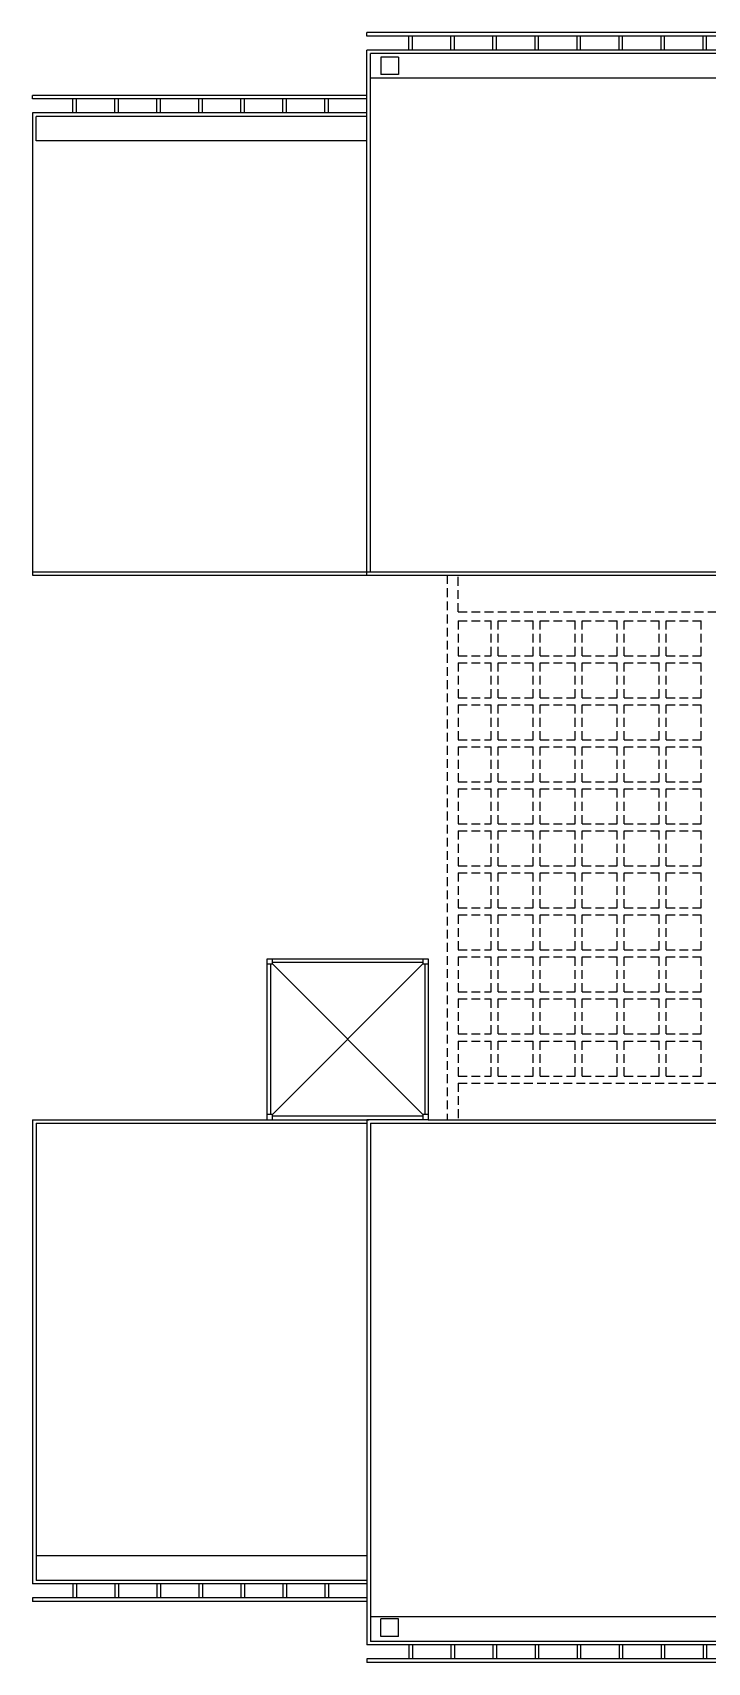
# Model space of a CAD drawing. Header units: millimetres. Extents: x 2076.1 to 2162.9, y 1244.8 to 1292.7.
# Drawn here: x 2076.08 to 2095.35, y 1246.14 to 1292.67 of the extents above; entities that cross this region are included whole.
import ezdxf

# ---------------------------------------------------------------- set-up
doc = ezdxf.new("R2010")
doc.units = ezdxf.units.MM
doc.linetypes.add('HIDDEN', pattern=[0.375, 0.25, -0.125])
doc.layers.add('PISO', color=1, linetype='Continuous')

msp = doc.modelspace()

# ---------------------------------------------------------------- linework, layer by layer
at = {"layer": 'PISO', "linetype": 'Continuous'}
for p, q in [((2085.627, 1292.573), (2085.627, 1292.673)), ((2088.077, 1292.673), (2085.627, 1292.673)), ((2088.077, 1292.573), (2085.627, 1292.573)), ((2086.827, 1292.173), (2086.827, 1292.573)), ((2086.927, 1292.173), (2086.927, 1292.573)), ((2088.027, 1292.173), (2088.027, 1292.573)), ((2116.877, 1292.673), (2088.077, 1292.673)), ((2116.877, 1292.573), (2088.077, 1292.573)), ((2088.127, 1292.173), (2088.127, 1292.573)), ((2089.227, 1292.173), (2089.227, 1292.573)), ((2089.327, 1292.173), (2089.327, 1292.573)), ((2090.427, 1292.173), (2090.427, 1292.573)), ((2090.527, 1292.173), (2090.527, 1292.573)), ((2091.627, 1292.173), (2091.627, 1292.573)), ((2091.727, 1292.173), (2091.727, 1292.573)), ((2092.827, 1292.173), (2092.827, 1292.573)), ((2092.927, 1292.173), (2092.927, 1292.573)), ((2094.027, 1292.173), (2094.027, 1292.573)), ((2094.127, 1292.173), (2094.127, 1292.573)), ((2095.227, 1292.173), (2095.227, 1292.573)), ((2095.327, 1292.173), (2095.327, 1292.573)), ((2085.627, 1290.381), (2085.627, 1292.173)), ((2085.627, 1292.073), (2085.627, 1292.173)), ((2088.077, 1292.173), (2085.627, 1292.173)), ((2085.727, 1290.381), (2085.727, 1292.073)), ((2107.296, 1292.073), (2085.727, 1292.073)), ((2086.027, 1291.973), (2086.027, 1291.473)), ((2086.527, 1291.973), (2086.027, 1291.973)), ((2086.527, 1291.973), (2086.527, 1291.473)), ((2116.877, 1292.173), (2088.077, 1292.173)), ((2148.027, 1291.373), (2085.727, 1291.373)), ((2086.527, 1291.473), (2086.027, 1291.473)), ((2076.077, 1290.781), (2076.077, 1290.881)), ((2085.627, 1290.881), (2076.077, 1290.881)), ((2085.627, 1290.781), (2076.077, 1290.781)), ((2077.227, 1290.381), (2077.227, 1290.781)), ((2077.327, 1290.381), (2077.327, 1290.781)), ((2078.427, 1290.381), (2078.427, 1290.781)), ((2078.527, 1290.381), (2078.527, 1290.781)), ((2079.627, 1290.381), (2079.627, 1290.781)), ((2079.727, 1290.381), (2079.727, 1290.781)), ((2080.827, 1290.381), (2080.827, 1290.781)), ((2080.927, 1290.381), (2080.927, 1290.781)), ((2082.027, 1290.381), (2082.027, 1290.781)), ((2082.127, 1290.381), (2082.127, 1290.781)), ((2083.227, 1290.381), (2083.227, 1290.781)), ((2083.327, 1290.381), (2083.327, 1290.781)), ((2084.427, 1290.381), (2084.427, 1290.781)), ((2084.527, 1290.381), (2084.527, 1290.781)), ((2085.627, 1277.181), (2085.627, 1290.431)), ((2085.727, 1277.281), (2085.727, 1290.431)), ((2076.077, 1290.381), (2076.077, 1277.181)), ((2085.627, 1290.381), (2076.077, 1290.381)), ((2076.177, 1289.581), (2076.177, 1290.281)), ((2085.627, 1290.281), (2076.177, 1290.281)), ((2085.627, 1289.581), (2076.177, 1289.581)), ((2076.077, 1277.281), (2097.517, 1277.281)), ((2076.077, 1277.181), (2097.517, 1277.181)), ((2082.777, 1266.231), (2087.377, 1266.231)), ((2082.777, 1261.631), (2082.777, 1266.231)), ((2082.927, 1266.081), (2082.927, 1266.231)), ((2087.227, 1266.231), (2087.227, 1266.081)), ((2087.377, 1266.231), (2087.377, 1261.631)), ((2082.777, 1266.081), (2082.927, 1266.081)), ((2082.877, 1261.781), (2082.877, 1266.081)), ((2082.927, 1266.131), (2087.227, 1266.131)), ((2082.927, 1266.081), (2087.227, 1261.781)), ((2082.927, 1261.781), (2087.227, 1266.081)), ((2087.227, 1266.081), (2087.377, 1266.081)), ((2087.277, 1266.081), (2087.277, 1261.781)), ((2076.077, 1261.631), (2085.677, 1261.631)), ((2076.077, 1261.631), (2076.077, 1248.381)), ((2082.927, 1261.781), (2082.777, 1261.781)), ((2082.927, 1261.631), (2082.927, 1261.781)), ((2087.227, 1261.731), (2082.927, 1261.731)), ((2087.377, 1261.631), (2085.627, 1261.631)), ((2085.627, 1261.631), (2085.627, 1248.381)), ((2087.377, 1261.781), (2087.227, 1261.781)), ((2087.227, 1261.781), (2087.227, 1261.631)), ((2087.377, 1261.631), (2097.517, 1261.631)), ((2076.177, 1261.531), (2085.627, 1261.531)), ((2076.177, 1261.531), (2076.177, 1248.481)), ((2085.727, 1261.531), (2085.727, 1248.381)), ((2085.727, 1261.531), (2097.517, 1261.531)), ((2085.627, 1249.181), (2076.177, 1249.181)), ((2076.177, 1249.181), (2076.177, 1248.481)), ((2085.627, 1248.381), (2076.077, 1248.381)), ((2085.627, 1248.481), (2076.177, 1248.481)), ((2077.227, 1248.381), (2077.227, 1247.981)), ((2077.327, 1248.381), (2077.327, 1247.981)), ((2078.427, 1248.381), (2078.427, 1247.981)), ((2078.527, 1248.381), (2078.527, 1247.981)), ((2079.627, 1248.381), (2079.627, 1247.981)), ((2079.727, 1248.381), (2079.727, 1247.981)), ((2080.827, 1248.381), (2080.827, 1247.981)), ((2080.927, 1248.381), (2080.927, 1247.981)), ((2082.027, 1248.381), (2082.027, 1247.981)), ((2082.127, 1248.381), (2082.127, 1247.981)), ((2083.227, 1248.381), (2083.227, 1247.981)), ((2083.327, 1248.381), (2083.327, 1247.981)), ((2084.427, 1248.381), (2084.427, 1247.981)), ((2084.527, 1248.381), (2084.527, 1247.981)), ((2085.627, 1248.381), (2085.627, 1246.639)), ((2085.727, 1248.381), (2085.727, 1246.739)), ((2076.077, 1247.981), (2076.077, 1247.881)), ((2085.627, 1247.981), (2076.077, 1247.981)), ((2085.627, 1247.881), (2076.077, 1247.881)), ((2097.517, 1247.439), (2085.727, 1247.439)), ((2086.027, 1246.881), (2086.027, 1247.381)), ((2086.527, 1247.381), (2086.027, 1247.381)), ((2086.527, 1246.881), (2086.527, 1247.381)), ((2085.627, 1246.739), (2085.627, 1246.639)), ((2097.517, 1246.739), (2085.727, 1246.739)), ((2086.527, 1246.881), (2086.027, 1246.881)), ((2088.077, 1246.639), (2085.627, 1246.639)), ((2088.077, 1246.239), (2085.627, 1246.239)), ((2085.627, 1246.239), (2085.627, 1246.139)), ((2086.827, 1246.639), (2086.827, 1246.239)), ((2086.927, 1246.639), (2086.927, 1246.239)), ((2088.027, 1246.639), (2088.027, 1246.239)), ((2116.877, 1246.639), (2088.077, 1246.639)), ((2116.877, 1246.239), (2088.077, 1246.239)), ((2088.127, 1246.639), (2088.127, 1246.239)), ((2089.227, 1246.639), (2089.227, 1246.239)), ((2089.327, 1246.639), (2089.327, 1246.239)), ((2090.427, 1246.639), (2090.427, 1246.239)), ((2090.527, 1246.639), (2090.527, 1246.239)), ((2091.627, 1246.639), (2091.627, 1246.239)), ((2091.727, 1246.639), (2091.727, 1246.239)), ((2092.827, 1246.639), (2092.827, 1246.239)), ((2092.927, 1246.639), (2092.927, 1246.239)), ((2094.027, 1246.639), (2094.027, 1246.239)), ((2094.127, 1246.639), (2094.127, 1246.239)), ((2095.227, 1246.639), (2095.227, 1246.239)), ((2095.327, 1246.639), (2095.327, 1246.239)), ((2088.077, 1246.139), (2085.627, 1246.139)), ((2116.877, 1246.139), (2088.077, 1246.139))]:
    msp.add_line(p, q, dxfattribs=at)
at = {"layer": 'PISO', "linetype": 'HIDDEN'}
for p, q in [((2087.917, 1277.181), (2087.917, 1261.631)), ((2088.237, 1276.131), (2088.237, 1277.181)), ((2088.237, 1276.131), (2097.517, 1276.131)), ((2088.237, 1275.881), (2089.177, 1275.881)), ((2088.237, 1275.881), (2088.237, 1274.881)), ((2089.177, 1274.881), (2089.177, 1275.881)), ((2089.377, 1275.881), (2090.377, 1275.881)), ((2089.377, 1274.881), (2089.377, 1275.881)), ((2090.377, 1274.881), (2090.377, 1275.881)), ((2090.577, 1275.881), (2091.577, 1275.881)), ((2090.577, 1274.881), (2090.577, 1275.881)), ((2091.577, 1274.881), (2091.577, 1275.881)), ((2091.777, 1275.881), (2092.777, 1275.881)), ((2091.777, 1274.881), (2091.777, 1275.881)), ((2092.777, 1274.881), (2092.777, 1275.881)), ((2092.977, 1275.881), (2093.977, 1275.881)), ((2092.977, 1274.881), (2092.977, 1275.881)), ((2093.977, 1274.881), (2093.977, 1275.881)), ((2094.177, 1275.881), (2095.177, 1275.881)), ((2094.177, 1274.881), (2094.177, 1275.881)), ((2095.177, 1274.881), (2095.177, 1275.881)), ((2088.237, 1274.881), (2089.177, 1274.881)), ((2088.237, 1274.681), (2089.177, 1274.681)), ((2088.237, 1274.681), (2088.237, 1273.681)), ((2089.177, 1273.681), (2089.177, 1274.681)), ((2089.377, 1274.881), (2090.377, 1274.881)), ((2089.377, 1274.681), (2090.377, 1274.681)), ((2089.377, 1273.681), (2089.377, 1274.681)), ((2090.377, 1273.681), (2090.377, 1274.681)), ((2090.577, 1274.881), (2091.577, 1274.881)), ((2090.577, 1274.681), (2091.577, 1274.681)), ((2090.577, 1273.681), (2090.577, 1274.681)), ((2091.577, 1273.681), (2091.577, 1274.681)), ((2091.777, 1274.881), (2092.777, 1274.881)), ((2091.777, 1274.681), (2092.777, 1274.681)), ((2091.777, 1273.681), (2091.777, 1274.681)), ((2092.777, 1273.681), (2092.777, 1274.681)), ((2092.977, 1274.881), (2093.977, 1274.881)), ((2092.977, 1274.681), (2093.977, 1274.681)), ((2092.977, 1273.681), (2092.977, 1274.681)), ((2093.977, 1273.681), (2093.977, 1274.681)), ((2094.177, 1274.881), (2095.177, 1274.881)), ((2094.177, 1274.681), (2095.177, 1274.681)), ((2094.177, 1273.681), (2094.177, 1274.681)), ((2095.177, 1273.681), (2095.177, 1274.681)), ((2088.237, 1273.681), (2089.177, 1273.681)), ((2089.377, 1273.681), (2090.377, 1273.681)), ((2090.577, 1273.681), (2091.577, 1273.681)), ((2091.777, 1273.681), (2092.777, 1273.681)), ((2092.977, 1273.681), (2093.977, 1273.681)), ((2094.177, 1273.681), (2095.177, 1273.681)), ((2088.237, 1273.481), (2089.177, 1273.481)), ((2088.237, 1273.481), (2088.237, 1272.481)), ((2089.177, 1272.481), (2089.177, 1273.481)), ((2089.377, 1273.481), (2090.377, 1273.481)), ((2089.377, 1272.481), (2089.377, 1273.481)), ((2090.377, 1272.481), (2090.377, 1273.481)), ((2090.577, 1273.481), (2091.577, 1273.481)), ((2090.577, 1272.481), (2090.577, 1273.481)), ((2091.577, 1272.481), (2091.577, 1273.481)), ((2091.777, 1273.481), (2092.777, 1273.481)), ((2091.777, 1272.481), (2091.777, 1273.481)), ((2092.777, 1272.481), (2092.777, 1273.481)), ((2092.977, 1273.481), (2093.977, 1273.481)), ((2092.977, 1272.481), (2092.977, 1273.481)), ((2093.977, 1272.481), (2093.977, 1273.481)), ((2094.177, 1273.481), (2095.177, 1273.481)), ((2094.177, 1272.481), (2094.177, 1273.481)), ((2095.177, 1272.481), (2095.177, 1273.481)), ((2088.237, 1272.481), (2089.177, 1272.481)), ((2088.237, 1272.281), (2089.177, 1272.281)), ((2088.237, 1272.281), (2088.237, 1271.281)), ((2089.177, 1271.281), (2089.177, 1272.281)), ((2089.377, 1272.481), (2090.377, 1272.481)), ((2089.377, 1272.281), (2090.377, 1272.281)), ((2089.377, 1271.281), (2089.377, 1272.281)), ((2090.377, 1271.281), (2090.377, 1272.281)), ((2090.577, 1272.481), (2091.577, 1272.481)), ((2090.577, 1272.281), (2091.577, 1272.281)), ((2090.577, 1271.281), (2090.577, 1272.281)), ((2091.577, 1271.281), (2091.577, 1272.281)), ((2091.777, 1272.481), (2092.777, 1272.481)), ((2091.777, 1272.281), (2092.777, 1272.281)), ((2091.777, 1271.281), (2091.777, 1272.281)), ((2092.777, 1271.281), (2092.777, 1272.281)), ((2092.977, 1272.481), (2093.977, 1272.481)), ((2092.977, 1272.281), (2093.977, 1272.281)), ((2092.977, 1271.281), (2092.977, 1272.281)), ((2093.977, 1271.281), (2093.977, 1272.281)), ((2094.177, 1272.481), (2095.177, 1272.481)), ((2094.177, 1272.281), (2095.177, 1272.281)), ((2094.177, 1271.281), (2094.177, 1272.281)), ((2095.177, 1271.281), (2095.177, 1272.281)), ((2088.237, 1271.281), (2089.177, 1271.281)), ((2088.237, 1271.081), (2089.177, 1271.081)), ((2088.237, 1271.081), (2088.237, 1270.081)), ((2089.177, 1270.081), (2089.177, 1271.081)), ((2089.377, 1271.281), (2090.377, 1271.281)), ((2089.377, 1271.081), (2090.377, 1271.081)), ((2089.377, 1270.081), (2089.377, 1271.081)), ((2090.377, 1270.081), (2090.377, 1271.081)), ((2090.577, 1271.281), (2091.577, 1271.281)), ((2090.577, 1271.081), (2091.577, 1271.081)), ((2090.577, 1270.081), (2090.577, 1271.081)), ((2091.577, 1270.081), (2091.577, 1271.081)), ((2091.777, 1271.281), (2092.777, 1271.281)), ((2091.777, 1271.081), (2092.777, 1271.081)), ((2091.777, 1270.081), (2091.777, 1271.081)), ((2092.777, 1270.081), (2092.777, 1271.081)), ((2092.977, 1271.281), (2093.977, 1271.281)), ((2092.977, 1271.081), (2093.977, 1271.081)), ((2092.977, 1270.081), (2092.977, 1271.081)), ((2093.977, 1270.081), (2093.977, 1271.081)), ((2094.177, 1271.281), (2095.177, 1271.281)), ((2094.177, 1271.081), (2095.177, 1271.081)), ((2094.177, 1270.081), (2094.177, 1271.081)), ((2095.177, 1270.081), (2095.177, 1271.081)), ((2088.237, 1270.081), (2089.177, 1270.081)), ((2089.377, 1270.081), (2090.377, 1270.081)), ((2090.577, 1270.081), (2091.577, 1270.081)), ((2091.777, 1270.081), (2092.777, 1270.081)), ((2092.977, 1270.081), (2093.977, 1270.081)), ((2094.177, 1270.081), (2095.177, 1270.081)), ((2088.237, 1269.881), (2089.177, 1269.881)), ((2088.237, 1269.881), (2088.237, 1268.881)), ((2089.177, 1268.881), (2089.177, 1269.881)), ((2089.377, 1269.881), (2090.377, 1269.881)), ((2089.377, 1268.881), (2089.377, 1269.881)), ((2090.377, 1268.881), (2090.377, 1269.881)), ((2090.577, 1269.881), (2091.577, 1269.881)), ((2090.577, 1268.881), (2090.577, 1269.881)), ((2091.577, 1268.881), (2091.577, 1269.881)), ((2091.777, 1269.881), (2092.777, 1269.881)), ((2091.777, 1268.881), (2091.777, 1269.881)), ((2092.777, 1268.881), (2092.777, 1269.881)), ((2092.977, 1269.881), (2093.977, 1269.881)), ((2092.977, 1268.881), (2092.977, 1269.881)), ((2093.977, 1268.881), (2093.977, 1269.881)), ((2094.177, 1269.881), (2095.177, 1269.881)), ((2094.177, 1268.881), (2094.177, 1269.881)), ((2095.177, 1268.881), (2095.177, 1269.881)), ((2088.237, 1268.881), (2089.177, 1268.881)), ((2088.237, 1268.681), (2089.177, 1268.681)), ((2088.237, 1268.681), (2088.237, 1267.681)), ((2089.177, 1267.681), (2089.177, 1268.681)), ((2089.377, 1268.881), (2090.377, 1268.881)), ((2089.377, 1268.681), (2090.377, 1268.681)), ((2089.377, 1267.681), (2089.377, 1268.681)), ((2090.377, 1267.681), (2090.377, 1268.681)), ((2090.577, 1268.881), (2091.577, 1268.881)), ((2090.577, 1268.681), (2091.577, 1268.681)), ((2090.577, 1267.681), (2090.577, 1268.681)), ((2091.577, 1267.681), (2091.577, 1268.681)), ((2091.777, 1268.881), (2092.777, 1268.881)), ((2091.777, 1268.681), (2092.777, 1268.681)), ((2091.777, 1267.681), (2091.777, 1268.681)), ((2092.777, 1267.681), (2092.777, 1268.681)), ((2092.977, 1268.881), (2093.977, 1268.881)), ((2092.977, 1268.681), (2093.977, 1268.681)), ((2092.977, 1267.681), (2092.977, 1268.681)), ((2093.977, 1267.681), (2093.977, 1268.681)), ((2094.177, 1268.881), (2095.177, 1268.881)), ((2094.177, 1268.681), (2095.177, 1268.681)), ((2094.177, 1267.681), (2094.177, 1268.681)), ((2095.177, 1267.681), (2095.177, 1268.681)), ((2088.237, 1267.681), (2089.177, 1267.681)), ((2089.377, 1267.681), (2090.377, 1267.681)), ((2090.577, 1267.681), (2091.577, 1267.681)), ((2091.777, 1267.681), (2092.777, 1267.681)), ((2092.977, 1267.681), (2093.977, 1267.681)), ((2094.177, 1267.681), (2095.177, 1267.681)), ((2088.237, 1267.481), (2089.177, 1267.481)), ((2088.237, 1267.481), (2088.237, 1266.481)), ((2089.177, 1266.481), (2089.177, 1267.481)), ((2089.377, 1267.481), (2090.377, 1267.481)), ((2089.377, 1266.481), (2089.377, 1267.481)), ((2090.377, 1266.481), (2090.377, 1267.481)), ((2090.577, 1267.481), (2091.577, 1267.481)), ((2090.577, 1266.481), (2090.577, 1267.481)), ((2091.577, 1266.481), (2091.577, 1267.481)), ((2091.777, 1267.481), (2092.777, 1267.481)), ((2091.777, 1266.481), (2091.777, 1267.481)), ((2092.777, 1266.481), (2092.777, 1267.481)), ((2092.977, 1267.481), (2093.977, 1267.481)), ((2092.977, 1266.481), (2092.977, 1267.481)), ((2093.977, 1266.481), (2093.977, 1267.481)), ((2094.177, 1267.481), (2095.177, 1267.481)), ((2094.177, 1266.481), (2094.177, 1267.481)), ((2095.177, 1266.481), (2095.177, 1267.481)), ((2088.237, 1266.481), (2089.177, 1266.481)), ((2088.237, 1266.281), (2089.177, 1266.281)), ((2088.237, 1266.281), (2088.237, 1265.281)), ((2089.177, 1265.281), (2089.177, 1266.281)), ((2089.377, 1266.481), (2090.377, 1266.481)), ((2089.377, 1266.281), (2090.377, 1266.281)), ((2089.377, 1265.281), (2089.377, 1266.281)), ((2090.377, 1265.281), (2090.377, 1266.281)), ((2090.577, 1266.481), (2091.577, 1266.481)), ((2090.577, 1266.281), (2091.577, 1266.281)), ((2090.577, 1265.281), (2090.577, 1266.281)), ((2091.577, 1265.281), (2091.577, 1266.281)), ((2091.777, 1266.481), (2092.777, 1266.481)), ((2091.777, 1266.281), (2092.777, 1266.281)), ((2091.777, 1265.281), (2091.777, 1266.281)), ((2092.777, 1265.281), (2092.777, 1266.281)), ((2092.977, 1266.481), (2093.977, 1266.481)), ((2092.977, 1266.281), (2093.977, 1266.281)), ((2092.977, 1265.281), (2092.977, 1266.281)), ((2093.977, 1265.281), (2093.977, 1266.281)), ((2094.177, 1266.481), (2095.177, 1266.481)), ((2094.177, 1266.281), (2095.177, 1266.281)), ((2094.177, 1265.281), (2094.177, 1266.281)), ((2095.177, 1265.281), (2095.177, 1266.281)), ((2088.237, 1265.281), (2089.177, 1265.281)), ((2088.237, 1265.081), (2089.177, 1265.081)), ((2088.237, 1265.081), (2088.237, 1264.081)), ((2089.177, 1264.081), (2089.177, 1265.081)), ((2089.377, 1265.281), (2090.377, 1265.281)), ((2089.377, 1265.081), (2090.377, 1265.081)), ((2089.377, 1264.081), (2089.377, 1265.081)), ((2090.377, 1264.081), (2090.377, 1265.081)), ((2090.577, 1265.281), (2091.577, 1265.281)), ((2090.577, 1265.081), (2091.577, 1265.081)), ((2090.577, 1264.081), (2090.577, 1265.081)), ((2091.577, 1264.081), (2091.577, 1265.081)), ((2091.777, 1265.281), (2092.777, 1265.281)), ((2091.777, 1265.081), (2092.777, 1265.081)), ((2091.777, 1264.081), (2091.777, 1265.081)), ((2092.777, 1264.081), (2092.777, 1265.081)), ((2092.977, 1265.281), (2093.977, 1265.281)), ((2092.977, 1265.081), (2093.977, 1265.081)), ((2092.977, 1264.081), (2092.977, 1265.081)), ((2093.977, 1264.081), (2093.977, 1265.081)), ((2094.177, 1265.281), (2095.177, 1265.281)), ((2094.177, 1265.081), (2095.177, 1265.081)), ((2094.177, 1264.081), (2094.177, 1265.081)), ((2095.177, 1264.081), (2095.177, 1265.081)), ((2088.237, 1264.081), (2089.177, 1264.081)), ((2089.377, 1264.081), (2090.377, 1264.081)), ((2090.577, 1264.081), (2091.577, 1264.081)), ((2091.777, 1264.081), (2092.777, 1264.081)), ((2092.977, 1264.081), (2093.977, 1264.081)), ((2094.177, 1264.081), (2095.177, 1264.081)), ((2088.237, 1263.881), (2089.177, 1263.881)), ((2088.237, 1263.881), (2088.237, 1262.881)), ((2089.177, 1262.881), (2089.177, 1263.881)), ((2089.377, 1262.881), (2089.377, 1263.881)), ((2089.377, 1263.881), (2090.377, 1263.881)), ((2090.377, 1262.881), (2090.377, 1263.881)), ((2090.577, 1263.881), (2091.577, 1263.881)), ((2090.577, 1262.881), (2090.577, 1263.881)), ((2091.577, 1262.881), (2091.577, 1263.881)), ((2091.777, 1263.881), (2092.777, 1263.881)), ((2091.777, 1262.881), (2091.777, 1263.881)), ((2092.777, 1262.881), (2092.777, 1263.881)), ((2092.977, 1263.881), (2093.977, 1263.881)), ((2092.977, 1262.881), (2092.977, 1263.881)), ((2093.977, 1262.881), (2093.977, 1263.881)), ((2094.177, 1263.881), (2095.177, 1263.881)), ((2094.177, 1262.881), (2094.177, 1263.881)), ((2095.177, 1262.881), (2095.177, 1263.881)), ((2088.237, 1262.881), (2089.177, 1262.881)), ((2088.237, 1262.681), (2097.517, 1262.681)), ((2088.237, 1262.681), (2088.237, 1261.631)), ((2089.377, 1262.881), (2090.377, 1262.881)), ((2090.577, 1262.881), (2091.577, 1262.881)), ((2091.777, 1262.881), (2092.777, 1262.881)), ((2092.977, 1262.881), (2093.977, 1262.881)), ((2094.177, 1262.881), (2095.177, 1262.881))]:
    msp.add_line(p, q, dxfattribs=at)

doc.saveas('drawing.dxf')
